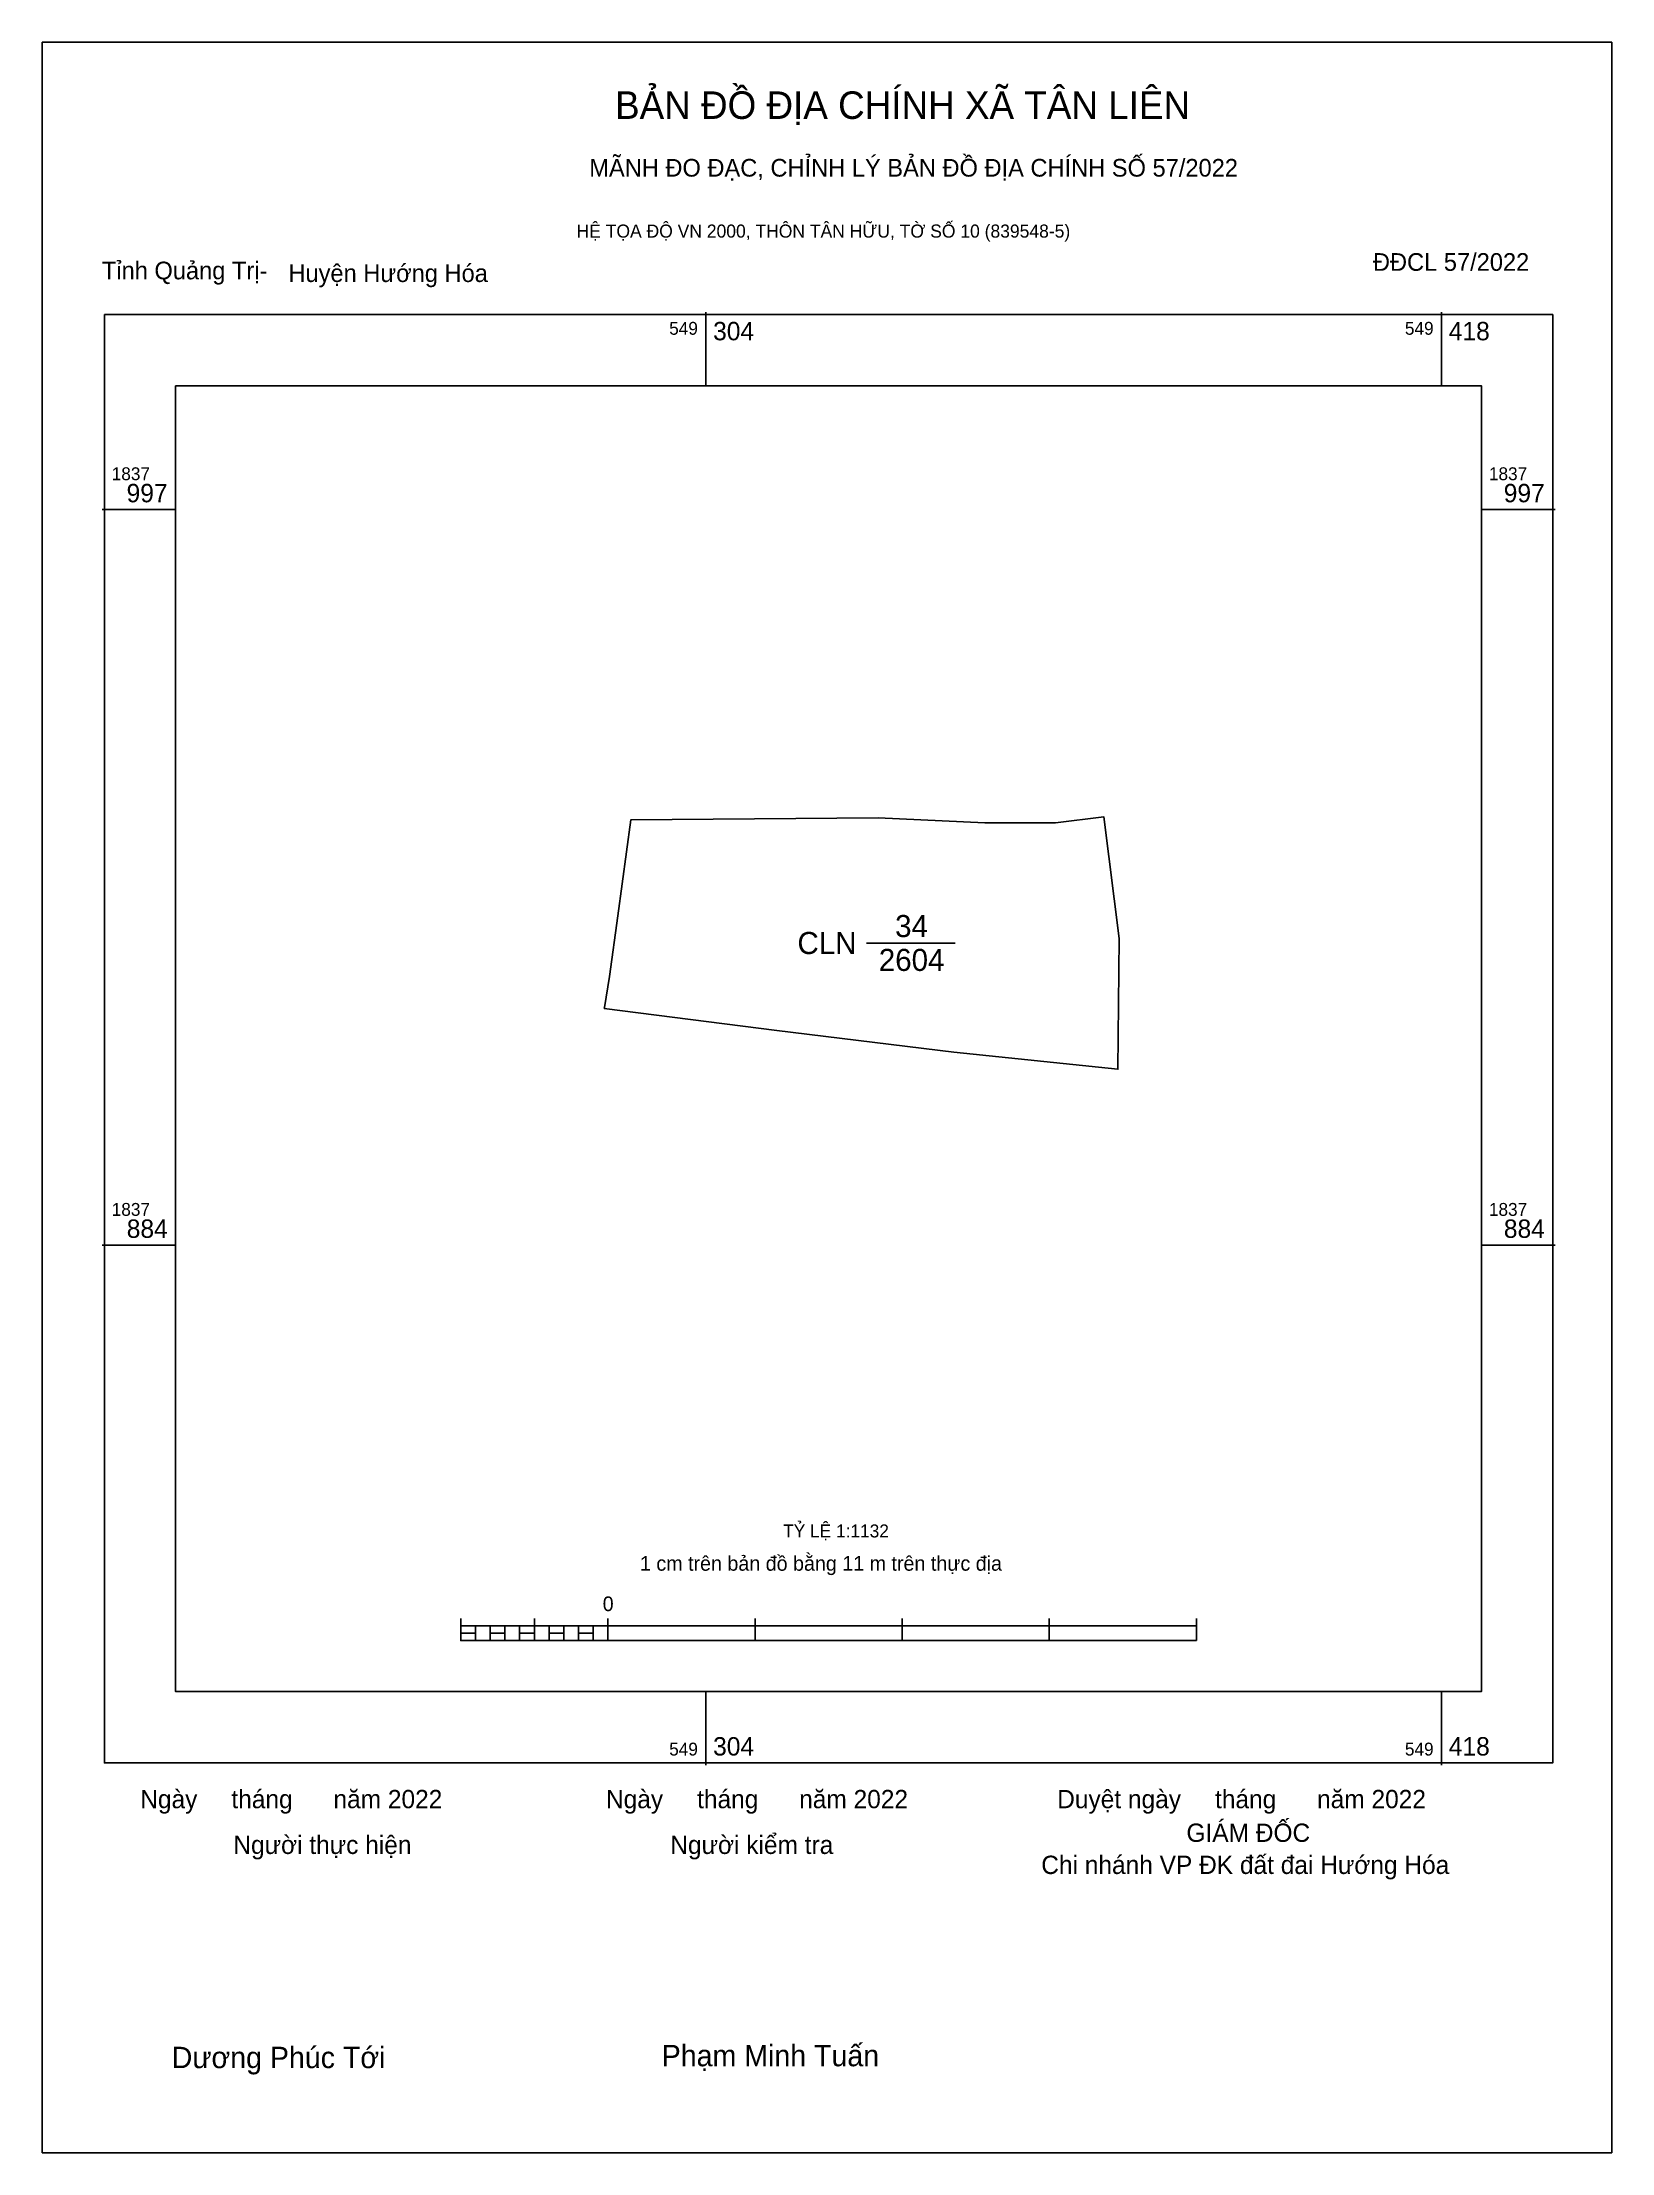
# Model space of a CAD drawing. Extents: x 549203 to 549444, y 1837745 to 1838070.
import ezdxf

# ---------------------------------------------------------------- set-up
doc = ezdxf.new("R2010")
doc.units = 0
for name, color, linetype in [('Level 10', 7, 'Continuous'), ('Level 13', 7, 'Continuous'), ('Level 15', 7, 'Continuous'), ('Level 6', 7, 'Continuous'), ('Level 62', 7, 'Continuous'), ('Level 63', 7, 'Continuous'), ('Level 9', 7, 'Continuous')]:
    doc.layers.add(name, color=color, linetype=linetype)

msp = doc.modelspace()

# ---------------------------------------------------------------- linework, layer by layer
at = {"layer": 'Level 10'}
msp.add_lwpolyline([(549368.5, 1837931.65), (549368.31, 1837911.54), (549343.07, 1837914.16), (549315.84, 1837917.51), (549289.25, 1837920.89), (549289.28, 1837921.06), (549290.07, 1837925.82), (549291.34, 1837935.16), (549293.36, 1837949.94), (549331.4, 1837950.25), (549347.82, 1837949.45), (549358.71, 1837949.49), (549366.12, 1837950.42)], close=True, dxfattribs=at)
at = {"layer": 'Level 15'}
msp.add_lwpolyline([(549202.76, 1838069.61), (549444.31, 1838069.61), (549444.31, 1837744.79), (549202.76, 1837744.79)], close=True, dxfattribs=at)
at = {"layer": 'Level 62'}
msp.add_lwpolyline([(549223.3, 1838016.73), (549424.26, 1838016.73), (549424.26, 1837815.77), (549223.3, 1837815.77)], close=True, dxfattribs=at)
at = {"layer": 'Level 63'}
for p, q in [((549304.88, 1838028.06), (549304.88, 1838016.73)), ((549418.09, 1838028.06), (549418.09, 1838016.73)), ((549211.98, 1837997.68), (549223.3, 1837997.68)), ((549424.26, 1837997.68), (549435.59, 1837997.68)), ((549211.98, 1837884.47), (549223.3, 1837884.47)), ((549424.26, 1837884.47), (549435.59, 1837884.47)), ((549267.18, 1837827.02), (549267.18, 1837823.62)), ((549267.18, 1837825.88), (549380.39, 1837825.88)), ((549269.44, 1837825.88), (549269.44, 1837823.62)), ((549271.7, 1837825.88), (549271.7, 1837823.62)), ((549273.97, 1837825.88), (549273.97, 1837823.62)), ((549276.23, 1837825.88), (549276.23, 1837823.62)), ((549278.5, 1837827.02), (549278.5, 1837823.62)), ((549278.5, 1837825.88), (549278.5, 1837823.62)), ((549280.76, 1837825.88), (549280.76, 1837823.62)), ((549283.03, 1837825.88), (549283.03, 1837823.62)), ((549285.29, 1837825.88), (549285.29, 1837823.62)), ((549287.55, 1837825.88), (549287.55, 1837823.62)), ((549289.82, 1837827.02), (549289.82, 1837823.62)), ((549289.82, 1837825.88), (549289.82, 1837823.62)), ((549312.46, 1837827.02), (549312.46, 1837823.62)), ((549335.1, 1837827.02), (549335.1, 1837823.62)), ((549357.75, 1837827.02), (549357.75, 1837823.62)), ((549380.39, 1837827.02), (549380.39, 1837823.62)), ((549267.18, 1837823.62), (549380.39, 1837823.62)), ((549304.88, 1837815.77), (549304.88, 1837804.45)), ((549418.09, 1837815.77), (549418.09, 1837804.45))]:
    msp.add_line(p, q, dxfattribs=at)
for points in [[(549212.33, 1838027.7), (549435.23, 1838027.7), (549435.23, 1837804.8), (549212.33, 1837804.8)], [(549267.18, 1837824.75), (549269.44, 1837824.75), (549269.44, 1837823.62), (549267.18, 1837823.62)], [(549267.18, 1837824.75), (549269.44, 1837824.75), (549269.44, 1837823.62), (549267.18, 1837823.62)], [(549271.7, 1837824.75), (549273.97, 1837824.75), (549273.97, 1837823.62), (549271.7, 1837823.62)], [(549276.23, 1837824.75), (549278.5, 1837824.75), (549278.5, 1837823.62), (549276.23, 1837823.62)], [(549280.76, 1837824.75), (549283.03, 1837824.75), (549283.03, 1837823.62), (549280.76, 1837823.62)], [(549285.29, 1837824.75), (549287.55, 1837824.75), (549287.55, 1837823.62), (549285.29, 1837823.62)]]:
    msp.add_lwpolyline(points, close=True, dxfattribs=at)
at = {"layer": 'Level 9'}
msp.add_line((549329.63, 1837930.98), (549343.26, 1837930.98), dxfattribs=at)

# ---------------------------------------------------------------- texts
at = {"layer": 'Level 13'}
for s, p in [('34', (549334.02, 1837931.89)), ('CLN', (549318.99, 1837929.28)), ('2604', (549331.51, 1837926.68))]:
    msp.add_text(s, height=3.396, dxfattribs=at).set_placement(p)
at = {"layer": 'Level 6'}
msp.add_text('TỶ LỆ 1:1132', height=1.9902, dxfattribs=at).set_placement((549316.79, 1837839.5))
at = {"layer": 'Level 63'}
for s, height, p in [('BẢN ĐỒ ĐỊA CHÍNH XÃ TÂN LIÊN', 4.2383, (549290.92, 1838057.81)), ('MÃNH ĐO ĐẠC, CHỈNH LÝ BẢN ĐỒ ĐỊA CHÍNH SỐ 57/2022', 2.7196, (549286.95, 1838048.93)), ('HỆ TỌA ĐỘ VN 2000, THÔN TÂN HỮU, TỜ SỐ 10 (839548-5)', 2.0132, (549285, 1838039.54)), ('549', 1.981, (549299.25, 1838024.59)), ('304', 2.83, (549306.01, 1838023.74)), ('549', 1.981, (549412.47, 1838024.59)), ('418', 2.83, (549419.22, 1838023.74)), ('1837', 1.981, (549213.46, 1838002.21)), ('1837', 1.981, (549425.4, 1838002.21)), ('997', 2.83, (549215.75, 1837998.81)), ('997', 2.83, (549427.68, 1837998.81)), ('1837', 1.981, (549213.46, 1837888.99)), ('1837', 1.981, (549425.4, 1837888.99)), ('884', 2.83, (549215.77, 1837885.6)), ('884', 2.83, (549427.7, 1837885.6)), ('1 cm trên bản đồ bằng 11 m trên thực địa', 2.2642, (549294.75, 1837834.37)), ('0', 2.26, (549289.02, 1837828.15)), ('304', 2.83, (549306.01, 1837805.93)), ('418', 2.83, (549419.22, 1837805.93)), ('549', 1.981, (549299.25, 1837805.93)), ('549', 1.981, (549412.47, 1837805.93)), ('Ngày     tháng      năm 2022', 2.8171, (549217.85, 1837797.82)), ('Ngày     tháng      năm 2022', 2.8171, (549289.52, 1837797.82)), ('Duyệt ngày     tháng      năm 2022', 2.8171, (549358.96, 1837797.82)), ('GIÁM ĐỐC', 2.817, (549378.85, 1837792.64)), ('Người thực hiện', 2.8171, (549232.18, 1837790.78)), ('Người kiểm tra', 2.8171, (549299.42, 1837790.78)), ('Chi nhánh VP ĐK đất đai Hướng Hóa', 2.8171, (549356.51, 1837787.7)), ('Dương Phúc Tới', 3.2858, (549222.7, 1837757.82)), ('Phạm Minh Tuấn', 3.2858, (549298.1, 1837758.11))]:
    msp.add_text(s, height=height, dxfattribs=at).set_placement(p)
at = {"layer": 'Level 9'}
for s, p in [('Tỉnh Quảng Trị-', (549211.95, 1838033.12)), ('Huyện Hướng Hóa', (549240.65, 1838032.71)), ('ĐĐCL 57/2022', (549407.55, 1838034.43))]:
    msp.add_text(s, height=2.7196, dxfattribs=at).set_placement(p)

doc.saveas('drawing.dxf')
